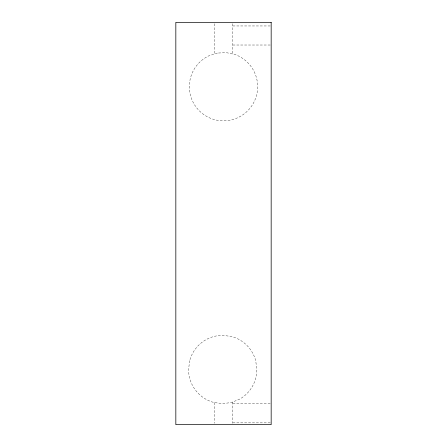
<?xml version="1.0" encoding="UTF-8"?>
<svg xmlns="http://www.w3.org/2000/svg" width="447" height="447" viewBox="0 0 447 447"><rect width="100%" height="100%" fill="white"/><g stroke="black" fill="none" stroke-linecap="round" stroke-linejoin="round"><path stroke-width="0.34" stroke-dasharray="2.23 1.68" d="M232.814 25.954L270.469 25.954M232.814 45.018L270.469 45.018M232.814 403.786L270.469 403.786M232.814 422.851L270.469 422.851M232.814 23.73L232.814 54.048M232.814 401.97L232.814 423.275M214.7 23.725L214.7 53.942M214.7 402.602L214.7 423.27M189.707 360.656L188.545 369.496A34.162 34.162 0 0 0 213.862 402.49L222.707 403.658L231.546 402.49L239.782 399.082A34.162 34.162 0 0 0 256.863 369.496L255.701 360.656A34.162 34.162 0 0 0 231.546 336.502L222.707 335.334A34.162 34.162 0 0 0 189.707 360.656M217.404 53.07L208.911 55.797A34.162 34.162 0 0 0 220.689 120.729L229.596 120.293A34.162 34.162 0 0 0 235.027 54.528L226.311 52.64L217.404 53.07"/><path stroke-width="0.67" d="M271.167 22.35L175.833 22.35L175.833 424.65L271.167 424.65L271.167 22.35"/></g></svg>
